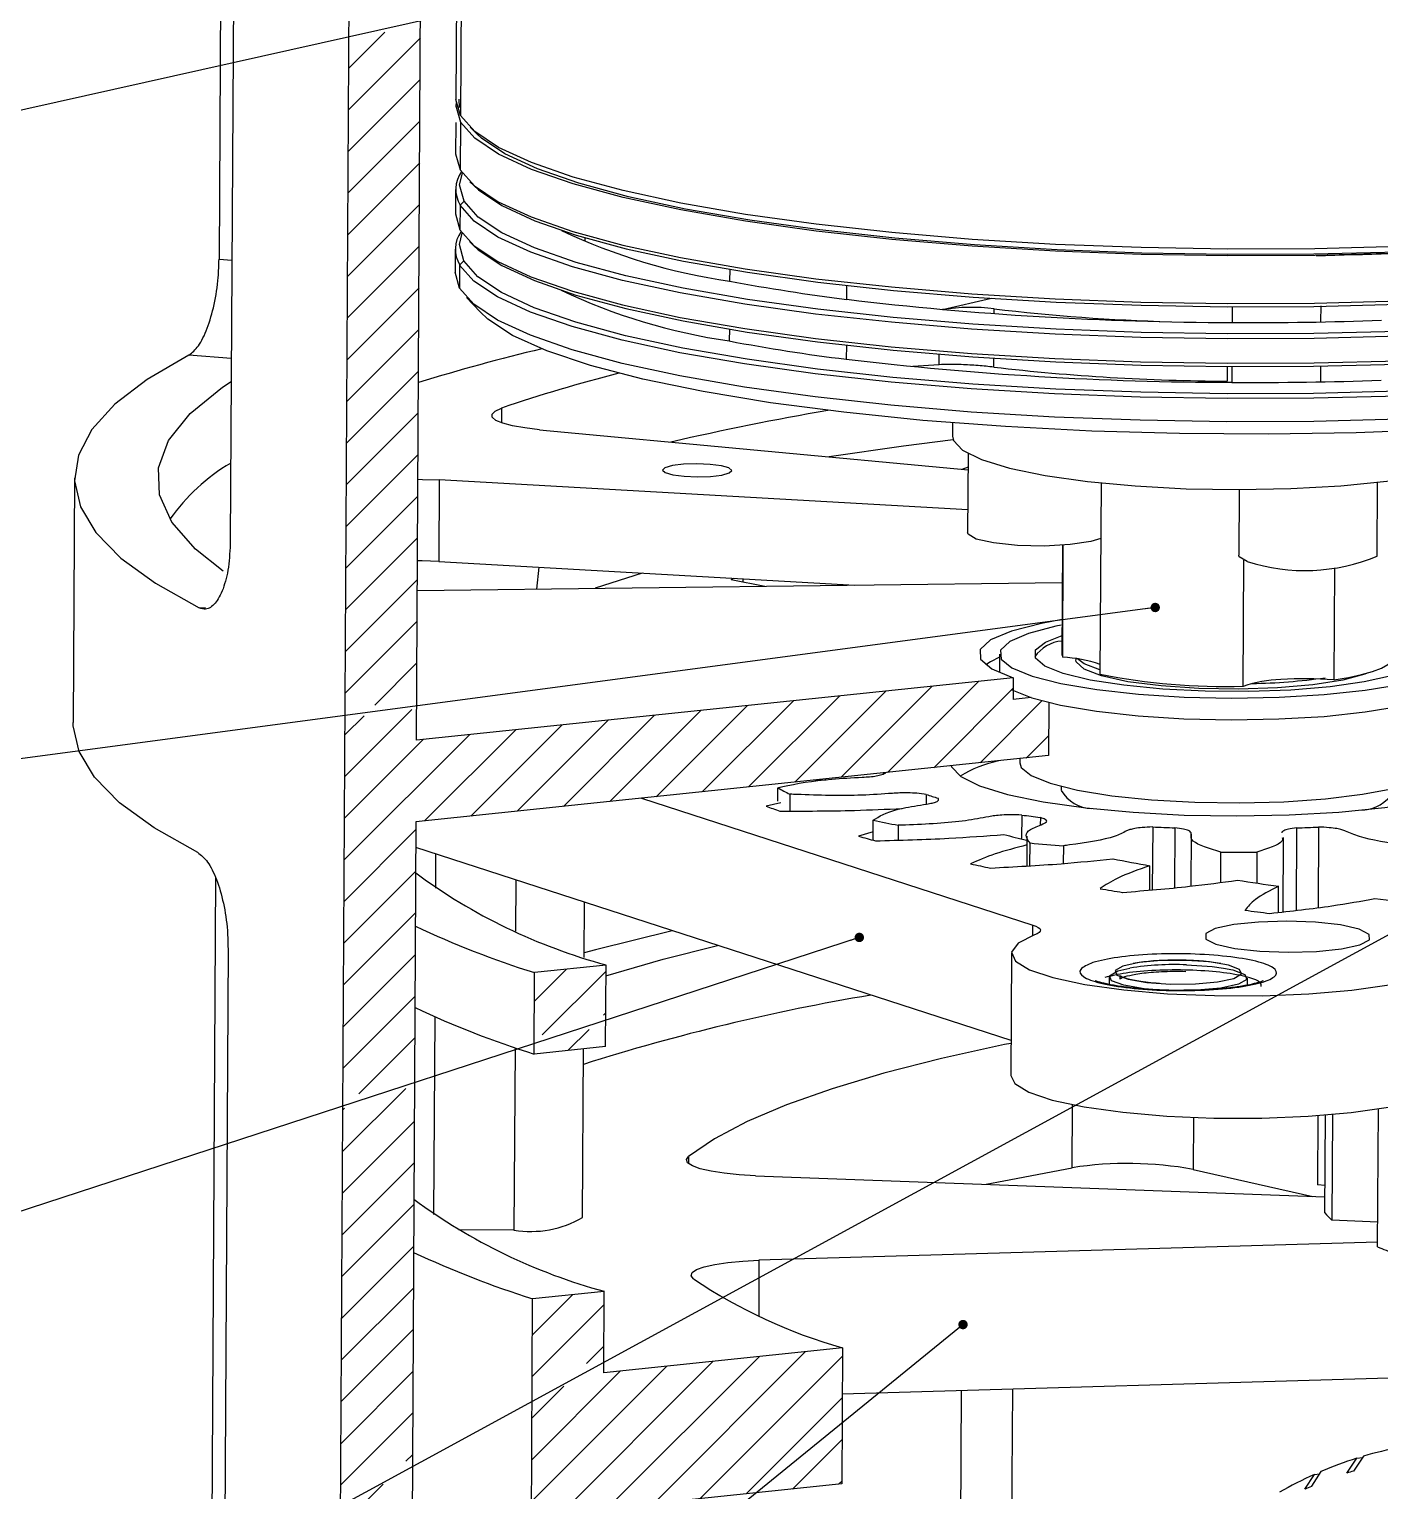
# Model space of a CAD drawing. Header units: millimetres. Extents: x 0 to 1189, y 0 to 841.
# Drawn here: x 333 to 479.3, y 415 to 573.3 of the extents above; entities that cross this region are included whole.
import ezdxf

# ---------------------------------------------------------------- set-up
doc = ezdxf.new("R2010")
doc.units = ezdxf.units.MM
doc.layers.add('10', color=7, linetype='Continuous')
doc.dimstyles.new('SLDDIMSTYLE0', dxfattribs={"dimtxt": 0.18, "dimasz": 1.016, "dimexe": 0, "dimexo": 0.0625, "dimgap": 0, "dimtad": 0, "dimtih": 1, "dimtoh": 1, "dimdec": 0, "dimrnd": 1e-09, "dimzin": 0, "dimdsep": 46, "dimtxsty": 'Standard', "dimblk1": 'DOT', "dimblk2": 'DOT', "dimsah": 1, "dimcen": 0.09, "dimadec": 0, "dimazin": 0, "dimtfac": 1.016, "dimtdec": 0, "dimtofl": 0, "dimtmove": 0, "dimatfit": 3, "dimldrblk": 'DOT', "dimfxl": 0, "dimfrac": 2, "dimtolj": 1, "dimtzin": 0, "dimarcsym": 0})

# ---------------------------------------------------------------- blocks, each defined once
blk = doc.blocks.new('SW_HATCH_0')
at = {"color": 0, "linetype": 'Continuous', "lineweight": 18}
for p, q in [((-215.94, 260.01), (-208.14, 267.81)), ((-215.91, 264.53), (-212, 268.44)), ((-215.96, 255.5), (-208.17, 263.3)), ((-215.99, 250.98), (-208.19, 258.78)), ((-216.01, 246.47), (-208.22, 254.27)), ((-216.04, 241.95), (-208.24, 249.75)), ((-216.07, 237.44), (-208.27, 245.24)), ((-216.09, 232.92), (-208.29, 240.72)), ((-216.12, 228.41), (-208.32, 236.21)), ((-216.14, 223.89), (-208.34, 231.69)), ((-216.17, 219.38), (-208.37, 227.18)), ((-216.19, 214.86), (-208.39, 222.66)), ((-216.22, 210.35), (-208.42, 218.15)), ((-216.24, 205.83), (-208.44, 213.63)), ((-216.27, 201.32), (-208.47, 209.11)), ((-216.29, 196.8), (-208.49, 204.6)), ((-213.08, 195.52), (-208.52, 200.08)), ((-157.53, 188.21), (-147.66, 198.08)), ((-172.57, 186.64), (-162.71, 196.5)), ((-167.56, 187.16), (-157.69, 197.03)), ((-162.54, 187.69), (-152.68, 197.55)), ((-152.52, 188.73), (-143.9, 197.35)), ((-216.34, 187.77), (-209.07, 195.04)), ((-187.62, 185.06), (-177.75, 194.93)), ((-182.6, 185.59), (-172.74, 195.45)), ((-177.59, 186.11), (-167.72, 195.98)), ((-147.5, 189.26), (-140.79, 195.97)), ((-216.32, 192.28), (-214.24, 194.36)), ((-202.66, 183.49), (-192.79, 193.36)), ((-197.65, 184.01), (-187.78, 193.88)), ((-192.63, 184.54), (-182.77, 194.41)), ((-216.39, 178.74), (-202.82, 192.31)), ((-216.37, 183.25), (-207.84, 191.78)), ((-207.68, 182.96), (-197.81, 192.83)), ((-142.49, 189.78), (-140.05, 192.22)), ((-216.42, 174.22), (-208.62, 182.02)), ((-216.44, 169.71), (-208.64, 177.51)), ((-216.47, 165.19), (-208.67, 172.99)), ((-216.49, 160.68), (-208.69, 168.48)), ((-195.8, 163.41), (-192.31, 166.9)), ((-194.93, 159.79), (-188.02, 166.7)), ((-216.52, 156.16), (-208.72, 163.96)), ((-188.3, 161.93), (-188.05, 162.18)), ((-192.15, 158.08), (-189.85, 160.38)), ((-214.81, 153.39), (-208.74, 159.45)), ((-216.57, 147.13), (-209.73, 153.97)), ((-216.54, 151.65), (-216.36, 151.83)), ((-216.59, 142.62), (-208.79, 150.42)), ((-216.62, 138.1), (-208.82, 145.9)), ((-216.64, 133.59), (-208.84, 141.39)), ((-216.67, 129.07), (-208.87, 136.87)), ((-216.69, 124.56), (-208.9, 132.35)), ((-196, 127.29), (-191.66, 131.63)), ((-196.02, 122.78), (-188.22, 130.58)), ((-216.72, 120.04), (-208.92, 127.84)), ((-190.13, 124.18), (-188.25, 126.06)), ((-182.87, 108.98), (-166.43, 125.43)), ((-196.12, 104.72), (-176.46, 124.38)), ((-196.1, 109.23), (-181.47, 123.86)), ((-187.89, 108.46), (-171.44, 124.91)), ((-177.86, 109.51), (-162.4, 124.97)), ((-216.74, 115.52), (-208.95, 123.32)), ((-196.07, 113.75), (-186.49, 123.33)), ((-196.05, 118.26), (-192.61, 121.7)), ((-172.84, 110.04), (-162.43, 120.45)), ((-216.77, 111.01), (-208.97, 118.81)), ((-167.83, 110.56), (-162.45, 115.93)), ((-209.71, 113.58), (-209, 114.29)), ((-216.79, 106.49), (-212.18, 111.1)), ((-162.82, 111.08), (-162.48, 111.42))]:
    blk.add_line(p, q, dxfattribs=at)
blk = doc.blocks.new('_Dot')
at = {"color": 0, "linetype": 'ByBlock', "lineweight": -2}
blk.add_line((-0.5, 0), (-1, 0), dxfattribs=at)
at = {"color": 0, "linetype": 'ByBlock', "const_width": 0.5}
blk.add_lwpolyline([(-0.25, 0, 1), (0.25, 0, 1)], format="xyb", close=True, dxfattribs=at)

msp = doc.modelspace()

# ---------------------------------------------------------------- linework, layer by layer
at = {"color": 7, "linetype": 'Continuous', "lineweight": 25}
for p, q in [((365.76, 242.05), (367.9, 626.62)), ((353.91, 615.46), (353.54, 548.42)), ((374.93, 496.29), (375.58, 612.69)), ((355.26, 607.77), (354.76, 517.89)), ((379.45, 607.21), (379.21, 565.71)), ((379.95, 607.26), (379.7, 563.99)), ((379.7, 563.99), (379.21, 565.71)), ((379.61, 564.85), (379.57, 565.74)), ((379.21, 564.97), (379.21, 564.91)), ((379.2, 563.22), (379.18, 559.81)), ((379.7, 563.25), (379.67, 558.1)), ((380.74, 562.7), (381.47, 561.99)), ((379.18, 559.81), (379.67, 558.1)), ((379.16, 555.98), (379.15, 553.33)), ((380.71, 556.81), (381.14, 556.38)), ((379.65, 554.27), (380.1, 554.71)), ((379.15, 553.33), (379.64, 551.61)), ((379.65, 554.27), (379.64, 551.61)), ((380.67, 550.32), (381.11, 549.89)), ((393.16, 550.74), (393.16, 550.35)), ((353.54, 548.42), (354.93, 548.31)), ((379.12, 549.5), (379.11, 546.99)), ((379.61, 547.78), (380.06, 548.23)), ((379.6, 545.28), (379.11, 546.99)), ((379.61, 547.78), (379.6, 545.28)), ((408.88, 547.3), (408.87, 546.04)), ((421.55, 545.56), (421.55, 544.06)), ((380.35, 544.27), (381.82, 542.69)), ((431.92, 542.96), (437.25, 544.17)), ((463.34, 543.26), (463.33, 541.55)), ((472.95, 541.61), (472.96, 543.34)), ((437.52, 542.51), (437.52, 543.04)), ((408.84, 540.82), (408.83, 539.55)), ((421.52, 539.08), (421.51, 537.58)), ((354.87, 537.65), (350.28, 538.02)), ((431.58, 536.97), (428.71, 536.77)), ((431.58, 536.97), (431.59, 538.1)), ((437.49, 536.72), (437.49, 537.67)), ((462.8, 536.78), (462.79, 535.2)), ((463.3, 536.77), (463.29, 535.06)), ((472.92, 535.13), (472.93, 536.86)), ((384.15, 532.27), (384.14, 530.69)), ((433.02, 530.68), (433.01, 529.23)), ((388.25, 529.93), (434.7, 525.58)), ((434.7, 525.86), (434.02, 525.64)), ((434.71, 527.36), (434.66, 518.77)), ((337.88, 524.72), (337.73, 498.2)), ((377.4, 524.49), (377.35, 515.64)), ((434.67, 521.25), (377.4, 524.49)), ((479.03, 516.24), (479.08, 524.24)), ((449.12, 524.16), (449, 503.42)), ((464.07, 523.45), (464.03, 516.33)), ((444.95, 517.41), (444.88, 505.59)), ((444.96, 505.28), (445.02, 517.42)), ((377.35, 515.64), (422.45, 513.1)), ((387.98, 512.67), (388.23, 515.03)), ((464.53, 502.13), (464.6, 515.79)), ((474.41, 514.97), (474.34, 502.83)), ((375.02, 512.51), (444.92, 513.38)), ((399.4, 514.4), (394.31, 512.75)), ((409.03, 513.71), (412.68, 512.98)), ((410.34, 513.45), (410.34, 513.78)), ((351.38, 510.63), (352.07, 510.68)), ((438.13, 505.63), (438.12, 503.61)), ((444.88, 505.59), (444.96, 505.28)), ((446.38, 505.13), (446.38, 504.99)), ((439.6, 503.06), (374.93, 496.29)), ((439.6, 503.06), (439.59, 500.7)), ((441.53, 500.9), (439.59, 500.7)), ((443.46, 500.36), (443.43, 494.62)), ((443.43, 494.62), (374.88, 487.45)), ((440.32, 494.3), (440.32, 493.83)), ((425.49, 492.74), (425.49, 492.63)), ((414.09, 489.67), (414.09, 491.14)), ((418.1, 491.97), (419.33, 491.99)), ((444.8, 491.28), (444.8, 490.86)), ((399.32, 490.01), (441.72, 476.26)), ((414.42, 489.5), (412.82, 489.14)), ((415.4, 490.44), (415.39, 488.61)), ((430.18, 490.42), (430.18, 489.37)), ((440.52, 488.18), (440.51, 485.59)), ((442.54, 487.91), (442.53, 487.09)), ((374.88, 487.45), (373.44, 228.12)), ((424.43, 486.36), (422.85, 485.89)), ((424.43, 485.46), (424.44, 487.62)), ((427.13, 487.07), (427.12, 485.47)), ((454.71, 486.89), (454.67, 480.09)), ((457.12, 486.79), (457.09, 480.31)), ((470.3, 486.78), (470.25, 477.87)), ((472.69, 486.88), (472.64, 478.16)), ((439.36, 463.74), (374.87, 484.65)), ((441.08, 485.91), (441.06, 482.68)), ((441.4, 482.7), (441.42, 485.15)), ((445.03, 484.85), (445.02, 482.93)), ((458.87, 486.11), (458.84, 480.47)), ((468.85, 477.7), (468.89, 485.75)), ((377.01, 483.95), (376.99, 480.26)), ((462.08, 480.89), (462.1, 484.16)), ((466.01, 484.16), (465.99, 480.81)), ((454.4, 480.07), (454.42, 482.69)), ((353.16, 481.37), (352.04, 280.25)), ((385.71, 481.13), (385.68, 475.59)), ((468.34, 477.64), (468.36, 480.47)), ((393.1, 472.73), (393.13, 478.73)), ((441.72, 475.11), (441.72, 476.26)), ((354.51, 473.69), (353.27, 249.72)), ((395.48, 471.93), (387.72, 471.12)), ((395.43, 463.09), (395.48, 471.93)), ((439.41, 473.21), (439.34, 459.95)), ((387.67, 462.28), (387.72, 471.12)), ((449.98, 470.6), (449.98, 469.83)), ((464.98, 469.76), (464.98, 470.52)), ((376.91, 466.32), (376.79, 444.9)), ((385.61, 462.97), (385.5, 443.22)), ((395.43, 463.09), (387.67, 462.28)), ((392.94, 444.58), (393.04, 462.84)), ((445.99, 449.97), (446.02, 456.79)), ((479.09, 441.4), (479.17, 456.35)), ((459.13, 455.41), (459.1, 449.78)), ((472.6, 455.62), (472.56, 448.11)), ((473.37, 445.09), (473.43, 455.68)), ((474.21, 455.75), (474.14, 444.3)), ((404.42, 451.18), (404.41, 450.41)), ((459.1, 449.78), (472.05, 446.86)), ((411.68, 449.09), (473.38, 446.81)), ((473.39, 448.03), (472.56, 448.11)), ((479.1, 444.08), (474.14, 444.3)), ((385.5, 443.22), (379.51, 443.19)), ((479.09, 441.89), (412.05, 439.94)), ((412.05, 439.94), (412.02, 433.89)), ((387.34, 403.34), (387.52, 435.76)), ((395.28, 436.57), (387.52, 435.76)), ((395.23, 427.73), (395.28, 436.57)), ((421.1, 430.44), (395.23, 427.73)), ((421.1, 430.44), (421.02, 415.7)), ((421.07, 425.47), (483.07, 427.27)), ((439.28, 379.9), (439.54, 426.01)), ((433.67, 367.58), (434, 425.85)), ((475.76, 416.88), (476.82, 418.49)), ((477.55, 418.71), (476.48, 417.1)), ((476.82, 418.49), (477.44, 418.56)), ((471.21, 415.14), (472.23, 416.73)), ((472.94, 417.04), (471.92, 415.45)), ((472.23, 416.73), (472.78, 416.79)), ((421.02, 415.7), (395.15, 413))]:
    msp.add_line(p, q, dxfattribs=at)
at = {"color": 7, "linetype": 'Continuous', "lineweight": 25, "flags": 128}
for points in [[(379.24, 565.34), (379.21, 565.02), (379.7, 563.25)], [(481.57, 549.79), (472.27, 549.55), (462.87, 549.51), (453.46, 549.67), (444.18, 550.02), (435.14, 550.56), (426.46, 551.29), (418.23, 552.2), (410.57, 553.26), (403.57, 554.48), (397.33, 555.84), (391.91, 557.31), (387.38, 558.88), (383.81, 560.53), (381.24, 562.24), (379.7, 563.99)], [(481.56, 549.05), (472.27, 548.82), (462.86, 548.77), (453.46, 548.93), (444.18, 549.28), (435.14, 549.83), (426.45, 550.56), (418.23, 551.46), (410.57, 552.53), (403.57, 553.75), (397.32, 555.1), (391.9, 556.57), (387.38, 558.14), (383.81, 559.79), (381.24, 561.51), (379.7, 563.25)], [(481.4, 549.19), (472.19, 548.96), (462.87, 548.92), (453.55, 549.07), (444.35, 549.42), (435.39, 549.96), (426.78, 550.68), (418.63, 551.58), (411.04, 552.63), (404.1, 553.84), (397.91, 555.18), (392.54, 556.64), (388.06, 558.2), (384.52, 559.84), (381.97, 561.53), (381.47, 561.99)], [(380.1, 554.71), (379.61, 556.47), (379.91, 557.72)], [(379.67, 558.1), (381.21, 556.35), (383.78, 554.64), (387.35, 552.99), (391.87, 551.41), (397.29, 549.94), (403.54, 548.59), (410.54, 547.37), (418.2, 546.3), (426.42, 545.4), (435.11, 544.67), (444.15, 544.13), (453.43, 543.77), (462.83, 543.62), (472.24, 543.66), (481.53, 543.9)], [(381.14, 556.38), (381.65, 555.92), (384.2, 554.22), (387.75, 552.58), (392.25, 551.02), (397.64, 549.55), (403.86, 548.2), (410.82, 546.99), (418.44, 545.93), (426.62, 545.03), (435.26, 544.31), (444.25, 543.77), (453.48, 543.42), (462.83, 543.26), (472.19, 543.3), (481.43, 543.54)], [(481.42, 540.59), (472.17, 540.35), (462.82, 540.31), (453.47, 540.47), (444.24, 540.82), (435.24, 541.36), (426.6, 542.09), (418.42, 542.98), (410.8, 544.05), (403.84, 545.26), (397.63, 546.6), (392.24, 548.07), (387.74, 549.63), (384.19, 551.27), (381.63, 552.98), (380.1, 554.71)], [(481.51, 540.07), (472.22, 539.83), (462.81, 539.79), (453.41, 539.94), (444.13, 540.3), (435.09, 540.84), (426.4, 541.57), (418.18, 542.47), (410.52, 543.54), (403.52, 544.76), (397.27, 546.11), (391.85, 547.58), (387.33, 549.16), (383.76, 550.81), (381.19, 552.52), (379.65, 554.27)], [(380.06, 548.23), (379.58, 549.99), (379.88, 551.24)], [(379.64, 551.61), (381.18, 549.87), (383.75, 548.15), (387.31, 546.5), (391.84, 544.93), (397.26, 543.46), (403.5, 542.11), (410.5, 540.89), (418.16, 539.82), (426.39, 538.92), (435.08, 538.19), (444.12, 537.64), (453.4, 537.29), (462.8, 537.13), (472.21, 537.18), (481.5, 537.41)], [(381.11, 549.89), (381.61, 549.44), (384.17, 547.74), (387.72, 546.1), (392.22, 544.53), (397.61, 543.07), (403.82, 541.72), (410.78, 540.51), (418.4, 539.45), (426.58, 538.55), (435.22, 537.82), (444.22, 537.28), (453.45, 536.93), (462.8, 536.78), (472.15, 536.82), (481.4, 537.05)], [(481.38, 534.11), (472.14, 533.87), (462.78, 533.83), (453.43, 533.99), (444.2, 534.34), (435.21, 534.88), (426.57, 535.6), (418.38, 536.5), (410.77, 537.56), (403.8, 538.77), (397.59, 540.12), (392.2, 541.59), (387.7, 543.15), (384.15, 544.79), (381.6, 546.49), (380.06, 548.23)], [(481.48, 533.58), (472.18, 533.34), (462.78, 533.3), (453.37, 533.46), (444.09, 533.81), (435.05, 534.36), (426.37, 535.09), (418.14, 535.99), (410.48, 537.06), (403.48, 538.28), (397.24, 539.63), (391.82, 541.1), (387.29, 542.67), (383.72, 544.32), (381.15, 546.03), (379.61, 547.78)], [(481.46, 531.08), (472.17, 530.84), (462.76, 530.8), (453.36, 530.96), (444.08, 531.31), (435.04, 531.85), (426.35, 532.58), (418.13, 533.48), (410.47, 534.55), (403.47, 535.77), (397.22, 537.12), (391.8, 538.6), (387.28, 540.17), (383.71, 541.82), (381.14, 543.53), (379.6, 545.28)], [(486.11, 529.95), (476.75, 529.6), (467.22, 529.45), (457.62, 529.52), (448.1, 529.79), (438.78, 530.27), (429.8, 530.95), (421.26, 531.82), (413.29, 532.86), (405.99, 534.06), (399.46, 535.42), (393.79, 536.9), (389.07, 538.48), (385.34, 540.16), (382.66, 541.9), (381.82, 542.69)], [(350.28, 538.02), (345.76, 535.38), (342.24, 532.69), (339.75, 529.94), (338.3, 527.17), (337.89, 524.38), (338.52, 521.58), (340.2, 518.8), (342.91, 516.03), (346.64, 513.31), (351.38, 510.63)], [(353.98, 514.6), (350.99, 516.98), (348.44, 519.91), (347.1, 522.86), (346.98, 525.82), (348.08, 528.77), (350.4, 531.68), (353.93, 534.54), (354.86, 535.16)], [(388.25, 529.93), (386.69, 530.12), (385.35, 530.35), (384.29, 530.64), (383.54, 530.95), (383.15, 531.29), (383.12, 531.63), (383.46, 531.96), (384.15, 532.27)], [(433.01, 529.23), (433.11, 528.77), (434.11, 527.71), (436.16, 526.71), (439.18, 525.78), (443.06, 524.98), (447.66, 524.32), (452.81, 523.84), (458.33, 523.54), (464.03, 523.45), (469.68, 523.55), (475.1, 523.86), (480.08, 524.35), (484.44, 525.02), (488.02, 525.83), (490.71, 526.76)], [(433.08, 528.85), (427.71, 528.14), (419.66, 526.99)], [(409.09, 525.52), (408.79, 525.79), (407.97, 526.02), (406.75, 526.17), (405.31, 526.23), (403.88, 526.19), (402.66, 526.04), (401.86, 525.81), (401.59, 525.55), (401.88, 525.28), (402.7, 525.04), (403.93, 524.89), (405.36, 524.83), (406.8, 524.88), (408.01, 525.02), (408.81, 525.25), (409.09, 525.52)], [(375.09, 524.56), (375.6, 524.55), (377.4, 524.49)], [(449.08, 518.16), (448.01, 517.82), (445.76, 517.48), (442.97, 517.33), (440.06, 517.4), (437.46, 517.66), (435.58, 518.09), (434.7, 518.62), (434.66, 518.77)], [(464.96, 515.65), (464.08, 516.17), (464.03, 516.33)], [(377.35, 515.64), (375.55, 515.71), (375.04, 515.72)], [(409.03, 513.71), (409.19, 513.78), (409.33, 513.84)], [(444.9, 509.36), (442.68, 508.95), (439.4, 508.11), (437.14, 507.16), (436.01, 506.13), (436.05, 505.07), (437.27, 504.03), (439.6, 503.06)], [(444.81, 508.76), (444.23, 508.64), (441.26, 507.86), (439.23, 506.98), (438.23, 506.04), (438.31, 505.07), (439.46, 504.12)], [(439.46, 504.12), (441.64, 503.23), (444.75, 502.43), (448.65, 501.78), (453.17, 501.28), (458.11, 500.97), (463.27, 500.86), (468.4, 500.94), (473.3, 501.23), (477.74, 501.71), (481.53, 502.34), (484.5, 503.12), (486.54, 504), (487.53, 504.95), (487.45, 505.92), (486.3, 506.87), (484.12, 507.76), (481.01, 508.55), (480.9, 508.57)], [(480.89, 507.42), (482.75, 506.66), (483.76, 505.79), (483.73, 504.91), (482.65, 504.06), (480.58, 503.28), (477.63, 502.61), (473.93, 502.09), (469.68, 501.73), (465.09, 501.57), (460.39, 501.6), (455.81, 501.83), (451.59, 502.24), (447.93, 502.81), (445.02, 503.52), (443.01, 504.33), (442, 505.19), (442.03, 506.07), (443.11, 506.92), (444.89, 507.62)], [(438.13, 505.29), (437.13, 504.8), (436.62, 504.46)], [(474.34, 502.83), (475.94, 503.1), (477.34, 503.41), (478.54, 503.74), (479.5, 504.11), (480.21, 504.49), (480.67, 504.89), (480.87, 505.29), (480.88, 505.39)], [(477.97, 503.57), (477.69, 503.46), (475.31, 502.8), (472.08, 502.29), (468.22, 501.95), (464, 501.81), (459.7, 501.89), (455.62, 502.17), (452.03, 502.63), (449.18, 503.25), (447.27, 503.99), (446.42, 504.78), (446.38, 504.99)], [(448.99, 503.9), (447.27, 504.58), (446.58, 505.1)], [(439.45, 501.76), (441.63, 500.87), (444.74, 500.08), (448.63, 499.42), (453.15, 498.92), (458.1, 498.61), (463.25, 498.5), (468.39, 498.59), (473.29, 498.87), (477.73, 499.35), (481.52, 499.99), (484.49, 500.76), (486.52, 501.64), (487.52, 502.59), (487.62, 503)], [(351.23, 484.11), (346.5, 486.79), (342.76, 489.51), (340.05, 492.27), (338.37, 495.06), (337.74, 497.86), (337.73, 498.2)], [(432.87, 493.52), (432.91, 493.41), (433.92, 492.35), (435.96, 491.34), (438.98, 490.42), (442.86, 489.62), (447.46, 488.96), (452.61, 488.48), (458.14, 488.18), (463.83, 488.08), (469.49, 488.19), (474.9, 488.5), (479.88, 488.99), (484.24, 489.66), (487.83, 490.47), (490.51, 491.4)], [(440.32, 493.83), (440.46, 493.35), (441.53, 492.45)], [(441.53, 492.45), (443.59, 491.62), (446.55, 490.88), (450.28, 490.27), (454.59, 489.83), (459.28, 489.56), (464.14, 489.49), (468.94, 489.62), (473.45, 489.93), (477.46, 490.43), (480.79, 491.07), (483.28, 491.84), (484.81, 492.7), (485.31, 493.58)], [(478.8, 479.13), (479.4, 479.06), (480, 478.99), (480.61, 478.92), (481.21, 478.85), (481.82, 478.79), (482.43, 478.72), (483.04, 478.65), (483.66, 478.59)], [(461.5, 475.87), (460.46, 475.33), (460.48, 474.74), (461.57, 474.19), (463.6, 473.73), (466.32, 473.43), (469.4, 473.31), (472.47, 473.4), (475.17, 473.68), (477.16, 474.12), (478.21, 474.67), (478.18, 475.25), (477.09, 475.81), (475.06, 476.27), (472.35, 476.57), (469.26, 476.68), (466.19, 476.59), (463.49, 476.31), (461.5, 475.87)], [(402.64, 475.65), (394.33, 473.58), (393.1, 473.25)], [(441.92, 475.19), (440.13, 474.29), (439.42, 473.33), (439.83, 472.36), (441.35, 471.42), (443.9, 470.56), (447.36, 469.82), (451.57, 469.23), (456.33, 468.82), (461.42, 468.61), (466.61, 468.6), (471.65, 468.81), (476.3, 469.22), (480.35, 469.8), (483.61, 470.54)], [(441.72, 476.26), (442.06, 476.14), (442.31, 476), (442.47, 475.87), (442.55, 475.73), (442.53, 475.59), (442.41, 475.45), (442.21, 475.32), (441.92, 475.19)], [(395.47, 470.77), (401.68, 472.57), (407.54, 474.06)], [(458.32, 472.43), (455.64, 472.41), (453.24, 472.19), (451.48, 471.82), (450.64, 471.35), (450.84, 470.84), (452.05, 470.39), (454.09, 470.05), (456.65, 469.87), (459.34, 469.9), (461.74, 470.11), (463.5, 470.48), (464.34, 470.96), (464.13, 471.46), (462.92, 471.92), (460.88, 472.26), (458.32, 472.43)], [(458.39, 471.95), (461.17, 471.77), (462.39, 471.6)], [(455.7, 469.21), (453.8, 469.36), (451.58, 469.73), (450.26, 470.23), (450.04, 470.77), (450.95, 471.29), (452.25, 471.6)], [(462.39, 471.6), (463.39, 471.4), (464.71, 470.9), (464.93, 470.35), (464.01, 469.84), (462.11, 469.43), (459.49, 469.2), (459.39, 469.19)], [(439.35, 463.44), (438.66, 463.3), (431.82, 461.8), (425.58, 460.2), (419.97, 458.53), (415.03, 456.78), (410.78, 454.97), (407.23, 453.1), (404.42, 451.18)], [(439.34, 459.95), (439.76, 459.1), (441.28, 458.16), (443.82, 457.3), (447.28, 456.56), (451.49, 455.97), (456.25, 455.56), (461.35, 455.35), (466.54, 455.34), (471.57, 455.55), (476.23, 455.95), (480.28, 456.54), (483.53, 457.28)], [(411.68, 449.09), (409.91, 449.19), (408.28, 449.36), (406.85, 449.58), (405.68, 449.85), (404.83, 450.16), (404.32, 450.5), (404.18, 450.84), (404.42, 451.18)], [(436.68, 448.17), (438.58, 448.56), (445.99, 449.97)], [(404.95, 437.91), (404.69, 438.25), (404.8, 438.6), (405.28, 438.92), (406.11, 439.23), (407.25, 439.49), (408.67, 439.7), (410.29, 439.85), (412.05, 439.94)]]:
    msp.add_lwpolyline(points, dxfattribs=at)
at = {"color": 7, "linetype": 'Continuous', "lineweight": 25}
for centre, radius, start, end in [((382.53, 555.97), 3.34, 144.8104, 210.5855), ((382.49, 549.48), 3.34, 144.8104, 210.5855), ((417.85, 608.84), 63.44, 244.5981, 261.863), ((417.81, 602.36), 63.44, 244.5981, 261.863), ((446.13, 743.28), 200.73, 259.3037, 262.9666), ((463.81, 898), 356.45, 263.1913, 269.9234), ((435.05, 522.74), 20.45, 83.0452, 98.7206), ((462.89, 757.29), 215.75, 263.2468, 268.3274), ((465.4, 944.19), 402.65, 269.7051, 272.0069), ((437.94, 331.43), 213.08, 103.4132, 107.1389), ((446.09, 736.79), 200.73, 259.3037, 262.9666), ((463.77, 891.52), 356.45, 263.1913, 269.9234), ((438.34, 372.97), 168.27, 104.2675, 108.7877), ((463.49, 757.87), 222.67, 263.2948, 269.8199), ((465.37, 937.7), 402.65, 269.7051, 272.0069), ((473.85, 218.24), 318.45, 99.8223, 102.9458), ((365.73, 507.9), 21.42, 120.6671, 144.8143), ((471.19, 535.03), 20.36, 252.1904, 292.671), ((445.23, 503.04), 4.01, 94.9558, 145.3565), ((444.37, 491.38), 13.91, 70.5265, 87.6039), ((462.62, 573.02), 70.91, 258.9287, 271.543), ((469.02, 488.92), 13.95, 91.7537, 108.7983), ((464.33, 567.14), 64.72, 270.9957, 278.0448), ((471.25, 464.62), 38.33, 85.3718, 93.9659), ((440.89, 480.84), 13.53, 102.3029, 121.3362), ((421.63, 503.62), 14.57, 238.848, 244.6568), ((440.51, 521.26), 32.53, 251.4829, 253.8396), ((448.28, 492.93), 4.05, 210.8264, 267.7492), ((477.19, 493.04), 4.33, 273.5821, 326.5654), ((446.95, 579.83), 96.89, 249.3762, 250.3079), ((456.82, 601.69), 114.67, 261.8267, 262.8439), ((444.48, 579.25), 93.79, 257.6625, 259.3405), ((463.62, 677.27), 190.58, 267.3218, 268.0468), ((464.26, 671.42), 184.73, 271.8755, 272.6157), ((468.96, 649.61), 170.09, 254.2696, 254.9099), ((485.55, 672.82), 192.57, 255.8844, 256.6377), ((461.2, 700.67), 216.42, 264.7554, 265.7163), ((506.17, 769.17), 291.12, 258.9589, 259.7605), ((464.28, 756.16), 272.01, 269.5406, 270.3656), ((411.66, 531.74), 61.95, 233.5486, 254.8575), ((491.26, 741.99), 265.14, 257.7442, 258.2204), ((511.79, 851.23), 376.3, 260.3967, 260.7738), ((523.49, 873.55), 396.93, 261.3646, 262.0165), ((528.91, 968.28), 494.6, 262.5424, 262.8567), ((416.86, 564.9), 98.21, 244.6531, 252.7367), ((457.07, 441.5), 30.48, 87.5171, 99.1071), ((418.74, 560.99), 103.48, 244.8595, 252.5303), ((461.37, 245.93), 225.82, 99.4822, 107.6158), ((451.99, 411.08), 39.35, 79.5863, 98.7707), ((411.54, 496.53), 62.12, 233.5772, 254.8289), ((478.89, 449.69), 7.19, 219.8105, 228.6442), ((387.35, 454.11), 11.05, 260.346, 300.4043), ((418.59, 534.47), 103.48, 244.8595, 252.5303), ((495.22, 479.06), 40.97, 246.8137, 249.5808), ((436.84, 485.63), 57.39, 236.2443, 254.082), ((489.13, 379.52), 40.87, 107.5335, 113.3423), ((488.51, 381.53), 38.76, 100.4094, 106.4268), ((490.57, 376.31), 44.39, 114.3971, 119.8944), ((487.56, 379.47), 39.23, 106.4055, 107.5126), ((488.55, 376.86), 42.01, 113.3093, 114.367)]:
    msp.add_arc(centre, radius, start, end, dxfattribs=at)
for points, knots in [([(528.87, 554.29), (528.8, 554.27), (525.74, 553.41), (517.29, 552.04), (503.85, 550.34), (488.6, 549.18), (477.8, 548.9), (472.43, 548.76)], [0, 0, 0, 0, 0.005688, 0.254893, 0.504098, 0.753303, 1, 1, 1, 1]), ([(350.28, 538.02), (350.63, 538.3), (351.32, 538.84), (352.29, 540.83), (353.05, 543.43), (353.47, 546.1), (353.52, 547.76), (353.54, 548.42)], [0, 0, 0, 0, 0.21464, 0.429286, 0.643831, 0.858421, 1, 1, 1, 1]), ([(437.49, 536.72), (436.93, 536.78), (435.82, 536.9), (434.07, 536.99), (432.59, 537.02), (431.92, 536.99), (431.58, 536.97)], [0, 0, 0, 0, 0.278305, 0.557556, 0.778485, 1, 1, 1, 1]), ([(354.76, 517.89), (354.72, 516.91), (354.63, 514.96), (354.01, 512.58), (353.14, 510.98), (352.21, 510.37), (351.62, 510.56), (351.38, 510.63)], [0, 0, 0, 0, 0.2146522, 0.4293049, 0.6439403, 0.858509, 1, 1, 1, 1]), ([(414.09, 491.14), (414.27, 491.18), (415.92, 491.55), (418.7, 492.07), (422.41, 492.23), (424.06, 492.33), (424.81, 492.42), (425.45, 492.57), (425.68, 492.7), (425.8, 492.77)], [0, 0, 0, 0, 0.053893, 0.51388, 0.743968, 0.800533, 0.857863, 0.921433, 1, 1, 1, 1]), ([(430.18, 490.42), (429.85, 490.46), (429.24, 490.54), (428.23, 490.59), (427.32, 490.58), (425.67, 490.48), (422.17, 490.21), (418.21, 490.32), (415.66, 490.43), (415.4, 490.44)], [0, 0, 0, 0, 0.078567, 0.142137, 0.199467, 0.256032, 0.48612, 0.946107, 1, 1, 1, 1]), ([(424.44, 487.62), (424.51, 487.67), (425.21, 488.14), (426.58, 488.83), (429.57, 489.26), (430.84, 489.48), (431.32, 489.62), (431.58, 489.81), (431.5, 489.95), (431.46, 490.02)], [0, 0, 0, 0, 0.0538931, 0.5138799, 0.7439678, 0.8005326, 0.8578634, 0.9214326, 1, 1, 1, 1]), ([(414.3, 488.6), (417.01, 488.61), (421.5, 488.62), (425.84, 488.81), (427.55, 488.89)], [0, 0, 0, 0, 0.605034, 1, 1, 1, 1]), ([(440.52, 488.18), (440.12, 488.19), (439.41, 488.22), (438.39, 488.19), (437.59, 488.11), (436.31, 487.89), (433.76, 487.37), (429.94, 487.17), (427.4, 487.08), (427.13, 487.07)], [0, 0, 0, 0, 0.078567, 0.142137, 0.199467, 0.256032, 0.48612, 0.946107, 1, 1, 1, 1]), ([(441.42, 485.15), (441.38, 485.2), (440.99, 485.69), (440.72, 486.43), (442.49, 487.06), (443.15, 487.36), (443.27, 487.53), (443.1, 487.72), (442.74, 487.84), (442.54, 487.91)], [0, 0, 0, 0, 0.053893, 0.51388, 0.743968, 0.800533, 0.857863, 0.921433, 1, 1, 1, 1]), ([(454.71, 486.89), (454.32, 486.87), (453.62, 486.84), (452.78, 486.74), (452.22, 486.6), (451.54, 486.31), (450.37, 485.63), (447.35, 485.16), (445.25, 484.88), (445.03, 484.85)], [0, 0, 0, 0, 0.078567, 0.142137, 0.199467, 0.256032, 0.48612, 0.946107, 1, 1, 1, 1]), ([(462.1, 484.16), (461.95, 484.2), (460.55, 484.62), (458.68, 485.29), (458.91, 486.01), (458.86, 486.34), (458.61, 486.5), (458.03, 486.66), (457.45, 486.75), (457.12, 486.79)], [0, 0, 0, 0, 0.053893, 0.51388, 0.743968, 0.800533, 0.857863, 0.921433, 1, 1, 1, 1]), ([(470.3, 486.78), (469.99, 486.74), (469.43, 486.66), (468.9, 486.49), (468.7, 486.35), (468.71, 486.27), (468.71, 486.24)], [0, 0, 0, 0, 0.339492, 0.614176, 0.861904, 1, 1, 1, 1]), ([(482.9, 484.82), (482.67, 484.85), (480.5, 485.13), (477.36, 485.61), (476.01, 486.29), (475.25, 486.59), (474.67, 486.72), (473.79, 486.83), (473.08, 486.86), (472.69, 486.88)], [0, 0, 0, 0, 0.053893, 0.51388, 0.743968, 0.800533, 0.857863, 0.921433, 1, 1, 1, 1]), ([(424.68, 485.39), (427.36, 485.46), (432.14, 485.59), (436.62, 485.92), (438.59, 486.06)], [0, 0, 0, 0, 0.560078, 1, 1, 1, 1]), ([(441.08, 484.94), (439.87, 484.62), (437.45, 483.99), (435.81, 483.26), (434.98, 482.9)], [0, 0, 0, 0, 0.49697, 1, 1, 1, 1]), ([(468.76, 485.75), (468.78, 485.67), (468.92, 485.15), (467.43, 484.62), (466.15, 484.2), (466.01, 484.16)], [0, 0, 0, 0, 0.142515, 0.910071, 1, 1, 1, 1]), ([(351.23, 484.11), (351.59, 483.83), (352.31, 483.28), (353.3, 481.28), (354.06, 478.69), (354.47, 476.01), (354.5, 474.35), (354.51, 473.69)], [0, 0, 0, 0, 0.21464, 0.429286, 0.643831, 0.858421, 1, 1, 1, 1]), ([(437.14, 482.44), (439.73, 482.58), (444.36, 482.82), (448.57, 483.25), (450.41, 483.44)], [0, 0, 0, 0, 0.560078, 1, 1, 1, 1]), ([(454.42, 482.69), (453.15, 482.25), (450.9, 481.46), (449.59, 480.59), (449.02, 480.21)], [0, 0, 0, 0, 0.559727, 1, 1, 1, 1]), ([(451.46, 479.8), (453.93, 480), (458.33, 480.36), (462.19, 480.89), (463.89, 481.12)], [0, 0, 0, 0, 0.560078, 1, 1, 1, 1]), ([(468.36, 480.47), (467.42, 480), (465.73, 479.15), (465.03, 478.26), (464.72, 477.87)], [0, 0, 0, 0, 0.559727, 1, 1, 1, 1]), ([(467.41, 477.52), (469.71, 477.78), (473.82, 478.24), (477.28, 478.86), (478.8, 479.13)], [0, 0, 0, 0, 0.5600776, 1, 1, 1, 1]), ([(458.34, 472.44), (457.89, 472.45), (456.59, 472.47), (454.48, 472.38), (453.2, 472.19), (452.58, 472.1)], [0, 0, 0, 0, 0.213069, 0.624833, 1, 1, 1, 1]), ([(462.08, 472.1), (461.39, 472.2), (460.25, 472.37), (458.88, 472.42), (458.34, 472.44)], [0, 0, 0, 0, 0.601593, 1, 1, 1, 1]), ([(466.48, 469.62), (466.48, 469.78), (466.47, 470.16), (464.85, 470.72), (462.12, 471.18), (458.63, 471.42), (455, 471.39), (451.65, 471.1), (450.23, 470.75), (449.52, 470.57)], [0, 0, 0, 0, 0.104206, 0.253505, 0.402804, 0.552103, 0.701402, 0.850701, 1, 1, 1, 1]), ([(455.45, 469.94), (455.43, 469.94), (454.58, 469.97), (453.19, 470.16), (451.78, 470.46), (451.11, 470.75), (451.17, 470.84), (451.13, 470.32), (451.14, 470.47), (451.73, 470.7), (452.88, 470.97), (454.78, 471.19), (456.74, 471.27), (457.93, 471.25), (458.3, 471.24)], [0, 0, 0, 0, 0.003571, 0.129217, 0.240577, 0.328317, 0.395236, 0.466745, 0.535352, 0.605828, 0.703766, 0.820022, 0.94393, 1, 1, 1, 1]), ([(458.1, 469.19), (457.9, 469.18), (457.02, 469.17), (455.44, 469.22), (453.48, 469.34), (451.72, 469.53), (450.27, 469.75), (449.11, 470.02), (448.68, 470.16), (448.47, 470.23)], [0, 0, 0, 0, 0.04755, 0.214628, 0.381412, 0.544085, 0.700991, 0.851764, 1, 1, 1, 1]), ([(466.7, 470.19), (466.69, 470.2), (466.68, 470.22), (466.23, 470.03), (465.09, 469.74), (463.3, 469.47), (461.55, 469.3), (459.77, 469.2), (458.59, 469.19), (458.1, 469.19)], [0, 0, 0, 0, 0.061799, 0.128691, 0.394274, 0.547496, 0.71259, 0.880077, 1, 1, 1, 1])]:
    msp.add_open_spline(points, degree=3, knots=knots, dxfattribs=at)
msp.add_open_spline([(448.22, 472.19), (449.05, 472.39), (450.71, 472.81), (454.6, 473.14), (458.83, 473.18), (462.88, 472.9), (466.11, 472.36), (468.02, 471.64), (468.33, 470.84), (466.99, 470.09), (464.2, 469.5), (460.39, 469.16), (456.14, 469.13), (452.1, 469.4), (448.86, 469.94), (446.97, 470.66), (446.58, 471.47), (447.68, 471.95), (448.22, 472.19)], degree=3, dxfattribs=at)

# ---------------------------------------------------------------- block references
at = {"color": 7, "linetype": 'Continuous', "lineweight": 18}
msp.add_blockref('SW_HATCH_0', (583.5, 304.58), dxfattribs=at)

# ---------------------------------------------------------------- leaders
at = {"layer": '10'}
for points in [[(402.91, 580.4), (240.91, 544.19)], [(454.99, 510.67), (240.91, 482.14)], [(492.32, 481.76), (240.91, 344.81)], [(422.92, 474.92), (240.91, 415.52)], [(434.16, 432.97), (240.91, 275.71)]]:
    msp.add_leader(points, dimstyle='SLDDIMSTYLE0', dxfattribs=at)

doc.saveas('drawing.dxf')
